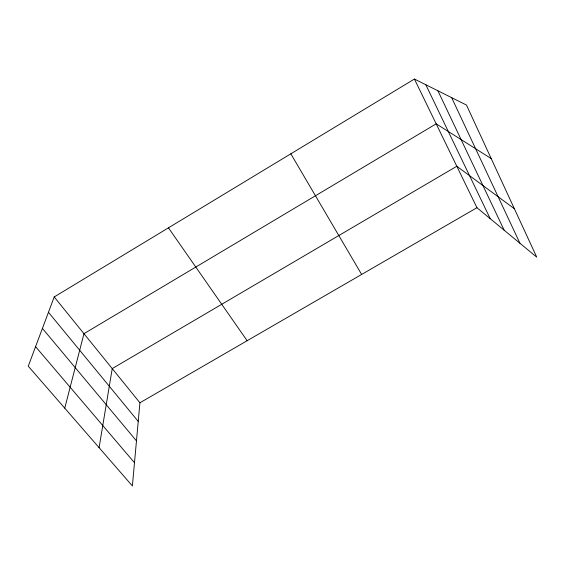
<?xml version="1.0" encoding="UTF-8"?>
<svg xmlns="http://www.w3.org/2000/svg" width="565" height="565" viewBox="0 0 565 565"><rect width="100%" height="100%" fill="white"/><g stroke="black" fill="none" stroke-linecap="round" stroke-linejoin="round"><path stroke-width="0.85" d="M54.212 296.943L139.915 402.789L132.387 485.949L28.25 366.191L54.212 296.943L414.413 79.051L466.478 105.048L536.75 257.167L476.952 207.701L414.413 79.051M99.087 447.65L112.23 368.592L456.81 166.258L514.376 208.732M64.749 408.17L83.959 333.682L436.187 123.834L491.211 158.596M139.915 402.789L476.952 207.701M35.574 346.656L134.491 462.742M42.417 328.406L136.469 440.884M48.463 312.276L138.234 421.419M168.455 227.836L247.138 340.723M290.827 153.814L361.649 274.442M425.833 84.75L490.236 218.69M437.91 90.781L504.185 230.23M451.661 97.646L519.934 243.254"/></g></svg>
